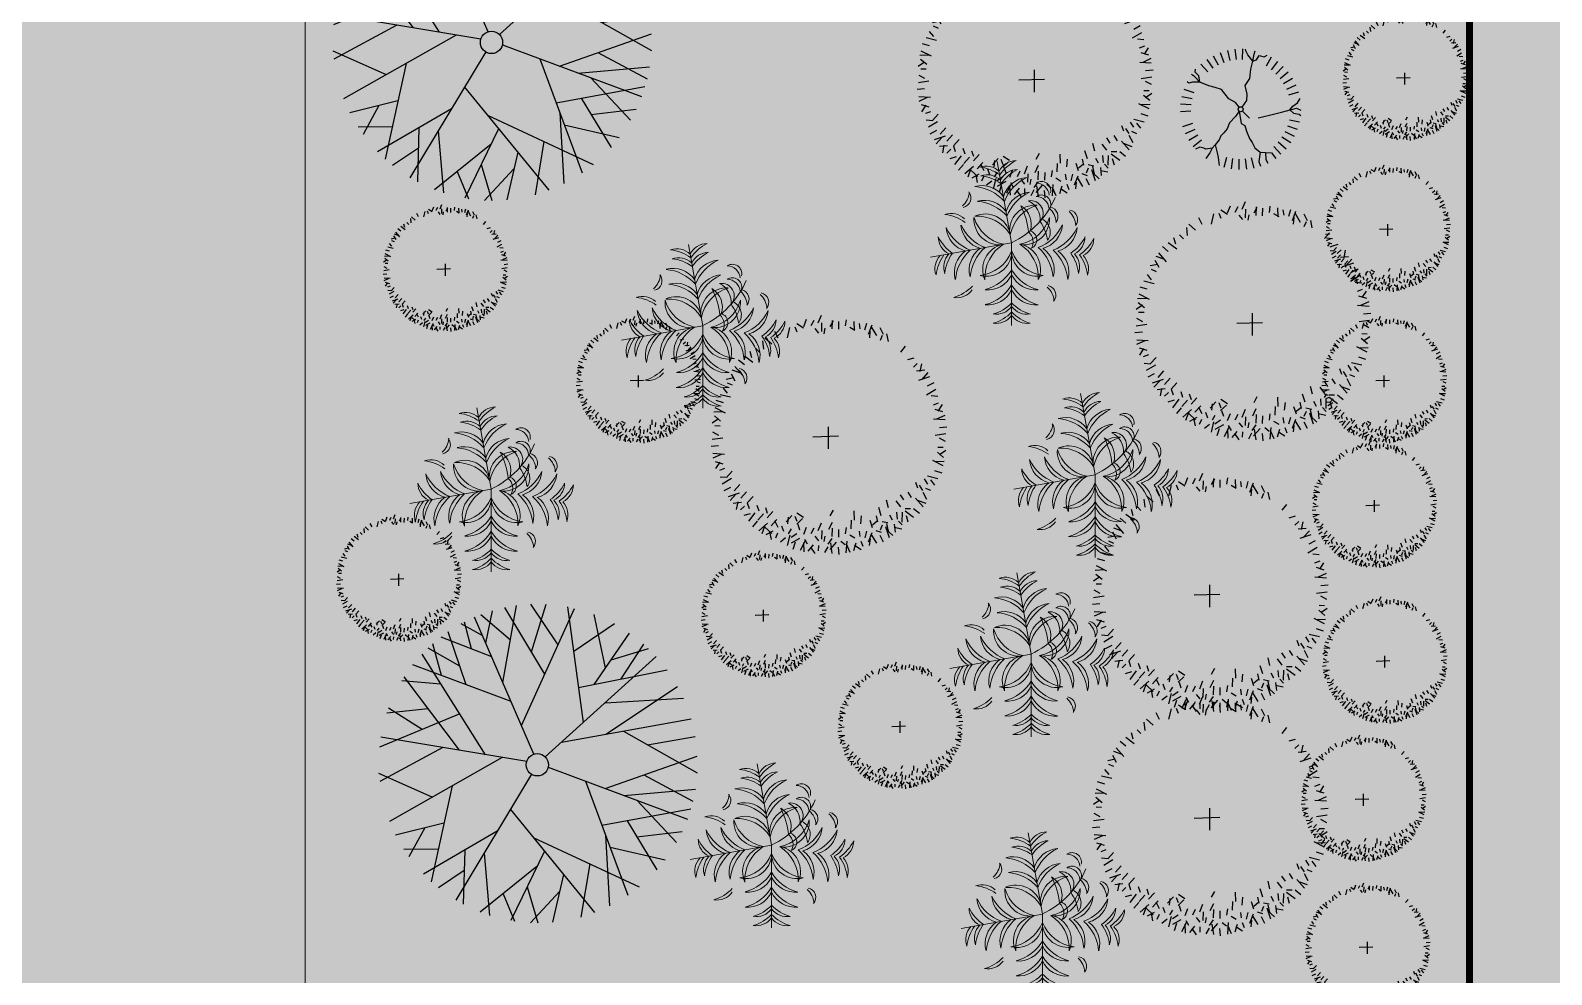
# Model space of a CAD drawing. Header units: millimetres. Extents: x 216896 to 446004, y 63591 to 243769.
# Drawn here: x 302514 to 313387, y 179824 to 186574 of the extents above; entities that cross this region are included whole.
import ezdxf

# ---------------------------------------------------------------- set-up
doc = ezdxf.new("R2010")
doc.units = ezdxf.units.MM
for name, color, linetype, true_color in [('green', 7, 'Continuous', 0x45e718), ('hatch', 7, 'Continuous', 0x515350), ('shadov', 7, 'Continuous', 0x2a3c34)]:
    doc.layers.add(name, color=color, linetype=linetype, true_color=true_color)
doc.layers.add('line pedestr', color=7, linetype='Continuous', lineweight=5, true_color=0x1c1c1c)
for name, color, linetype, lineweight in [('Stone', 167, 'Continuous', 0), ('trees 1', 84, 'Continuous', 5), ('wall', 5, 'Continuous', 40)]:
    doc.layers.add(name, color=color, linetype=linetype, lineweight=lineweight)

# ---------------------------------------------------------------- blocks, each defined once
blk = doc.blocks.new('A$C19F01AD3')
at = {"color": 0}
for p, q in [((-0.115, 0.8195), (-0.2202, 0.9202)), ((-0.1988, 0.7618), (-0.1968, 0.9257)), ((-0.0031, 0.0658), (-0.1325, 0.9375)), ((-0.108, 0.7723), (-0.021, 0.9474)), ((0.0363, 0.7514), (-0.0938, 0.9425)), ((-0.071, 0.5232), (0.1249, 0.9402)), ((0.181, 0.5052), (0.0552, 0.9465)), ((0.1385, 0.654), (0.2952, 0.9022)), ((0.301, 0.652), (0.208, 0.9258)), ((-0.2916, 0.6819), (-0.4443, 0.8332)), ((-0.4103, 0.6563), (-0.4126, 0.8497)), ((-0.0951, 0.6858), (-0.3546, 0.876)), ((-0.2838, 0.5658), (-0.306, 0.8946)), ((-0.03, 0.2473), (0.4513, 0.8357)), ((0.3268, 0.1707), (0.4151, 0.8542)), ((-0.0528, 0.4005), (-0.5569, 0.7611)), ((-0.2806, 0.1368), (-0.4886, 0.8076)), ((0.5367, 0.4481), (0.5546, 0.7713)), ((-0.4267, 0.6081), (-0.6446, 0.6871)), ((-0.4229, 0.2018), (-0.6254, 0.7049)), ((0.3812, 0.5917), (0.6555, 0.6877)), ((-0.6028, 0.3777), (-0.7624, 0.5507)), ((0.4472, 0.3719), (0.7276, 0.6108)), ((-0.5373, 0.486), (-0.7796, 0.5255)), ((0.5807, 0.4856), (0.8119, 0.4929)), ((0.6097, 0.3613), (0.7917, 0.5249)), ((-0.365, 0.4089), (-0.8738, 0.3422)), ((-0.0562, 0.0344), (-0.8508, 0.3971)), ((0.0573, 0.0325), (0.8437, 0.4357)), ((0.3536, 0.3779), (0.8849, 0.3435)), ((-0.5139, 0.2433), (-0.9254, 0.1458)), ((-0.6488, -0.0235), (-0.9173, 0.1921)), ((0.4377, 0.069), (0.9199, 0.2325)), ((0.4811, 0.2498), (0.9352, 0.1575)), ((-0.1907, 0.0958), (-0.9302, -0.0968)), ((0.172, 0.0913), (0.9473, 0.0262)), ((-0.5188, 0.0103), (-0.7855, -0.5045)), ((0.542, 0.0602), (0.8997, -0.2902)), ((-0.0477, -0.0455), (-0.672, -0.6476)), ((0.0581, -0.031), (0.7736, -0.5391)), ((0.6596, -0.055), (0.9435, -0.0799)), ((0.2499, -0.1672), (0.3177, -0.8824)), ((-0.6229, -0.1906), (-0.9163, -0.1848)), ((-0.7388, -0.1883), (-0.8739, -0.3298)), ((-0.222, -0.2136), (0.1006, -0.9308)), ((0.3513, -0.2392), (0.9255, -0.1961)), ((0.592, -0.2211), (0.8318, -0.4462)), ((-0.6952, -0.3301), (-0.8913, -0.2802)), ((-0.3305, -0.3182), (-0.818, -0.4501)), ((0.4467, -0.307), (0.8642, -0.3812)), ((0.5127, -0.3538), (0.6746, -0.6569)), ((-0.5445, -0.3761), (-0.6362, -0.6828)), ((-0.4398, -0.4237), (-0.5037, -0.7859)), ((-0.1346, -0.408), (0.3943, -0.8517)), ((0.2761, -0.4442), (0.8082, -0.4868)), ((-0.5789, -0.4913), (-0.7533, -0.5512)), ((-0.0916, -0.5036), (-0.3906, -0.8481)), ((0.282, -0.5056), (0.1962, -0.9162)), ((0.4264, -0.4562), (0.5216, -0.7817)), ((-0.1578, -0.5799), (-0.5512, -0.7532)), ((0.2893, -0.5824), (0.5833, -0.7377)), ((0.4576, -0.5627), (0.7241, -0.6029)), ((-0.393, -0.6835), (-0.3705, -0.8571)), ((-0.2452, -0.6806), (-0.2392, -0.9032)), ((-0.0184, -0.6664), (-0.1536, -0.922)), ((0.1476, -0.6448), (0.0156, -0.9355)), ((-0.0657, -0.756), (-0.2808, -0.8909))]:
    blk.add_line(p, q, dxfattribs=at)
blk.add_circle((0, 0), 0.0659, dxfattribs=at)
blk = doc.blocks.new('plant22')
at = {"layer": 'trees 1'}
for p in [(0.051, 0.588), (-0.588, 0.051), (-0.153, -0.57)]:
    blk.add_line(p, (0, 0), dxfattribs=at)
for centre, radius, start, end in [((-0.071, 0.447), 0.136, 31.29, 94.6243), ((-0.195, 0.298), 0.307, 39.0763, 68.3794), ((0.244, 0.259), 0.307, 101.6207, 130.9237), ((0.148, 0.428), 0.136, 75.3757, 138.7101), ((-0.257, 0.159), 0.316, 26.3712, 70.0366), ((-0.148, 0.268), 0.189, 20.2489, 90.3937), ((-0.201, 0.234), 0.307, 39.0763, 68.3794), ((-0.077, 0.383), 0.136, 31.29, 94.6243), ((0.238, 0.195), 0.307, 101.6207, 130.9237), ((0.142, 0.364), 0.136, 75.3757, 138.7101), ((-0.338, 0.478), 0.148, 296.7894, 340.382), ((-0.264, 0.402), 0.0679, 266.2525, 25.258), ((-0.157, 0.161), 0.189, 20.2489, 90.3937), ((-0.266, 0.052), 0.316, 26.3712, 70.0366), ((0.281, 0.112), 0.316, 99.9635, 143.6288), ((0.192, 0.238), 0.189, 79.6063, 149.7511), ((0.301, 0.304), 0.0673, 332.0578, 107.8533), ((0.254, 0.277), 0.0945, 350.1845, 73.654), ((-0.238, 0.192), 0.189, 169.6063, 239.7511), ((-0.112, 0.281), 0.316, 189.9635, 233.6288), ((-0.397, 0.183), 0.136, 31.29, 94.6243), ((-0.521, 0.034), 0.307, 39.0763, 68.3794), ((-0.039, 0.186), 0.184, 161.3654, 261.5741), ((0.065, 0.254), 0.278, 181.8122, 243.3336), ((-0.177, 0.071), 0.184, 358.426, 98.6346), ((-0.261, -0.02), 0.278, 16.6665, 78.1878), ((-0.116, 0.627), 0.637, 280.4772, 321.6585), ((0.186, 0.039), 0.184, 71.3654, 171.5741), ((0.271, 0.005), 0.316, 99.9635, 143.6288), ((0.183, 0.131), 0.189, 79.6063, 149.7511), ((0.022, 0.132), 0.153, 326.4477, 44.3673), ((-0.354, 0.125), 0.498, 350.4008, 13.1391), ((0.098, 0.148), 0.147, 338.7537, 49.0971), ((0.185, 0.17), 0.0904, 303.8744, 83.9763), ((0.276, 0.211), 0.0673, 332.0578, 107.8533), ((0.229, 0.184), 0.0945, 350.1845, 73.654), ((-0.364, 0.142), 0.136, 165.3757, 228.7101), ((-0.195, 0.238), 0.307, 191.6207, 220.9237), ((-0.131, 0.183), 0.189, 169.6063, 239.7511), ((-0.005, 0.271), 0.316, 189.9635, 233.6288), ((0.254, -0.065), 0.278, 91.8122, 153.3336), ((0.2, 0.087), 0.148, 349.618, 33.2107), ((0.303, 0.115), 0.0679, 304.742, 63.7476), ((0.33, 0.029), 0.148, 349.618, 33.2107), ((0.433, 0.057), 0.0679, 304.742, 63.7476), ((-0.446, -0.071), 0.136, 121.29, 184.6243), ((-0.296, -0.195), 0.307, 129.0763, 158.3794), ((-0.383, -0.077), 0.136, 121.29, 184.6243), ((-0.234, -0.201), 0.307, 129.0763, 158.3794), ((-0.268, -0.148), 0.189, 110.2489, 180.3937), ((-0.159, -0.257), 0.316, 116.3712, 160.0366), ((-0.161, -0.157), 0.189, 110.2489, 180.3937), ((-0.052, -0.266), 0.316, 116.3712, 160.0366), ((-0.071, -0.177), 0.184, 88.426, 188.6346), ((0.02, -0.261), 0.278, 106.6665, 168.1878), ((0.071, 0.252), 0.278, 266.6665, 328.1878), ((0.127, 0.142), 0.184, 248.426, 348.6346), ((0.115, -0.008), 0.0664, 279.2258, 60.1279), ((0.061, -0.009), 0.0921, 315.4398, 33.6694), ((0.14, 0.232), 0.316, 276.3712, 320.0366), ((0.205, 0.093), 0.189, 270.2489, 340.3937), ((-0.04, -0.01), 0.295, 352.5759, 20.8942), ((0.187, 0.03), 0.103, 309.9866, 49.4034), ((-0.239, 0.108), 0.278, 261.8122, 323.3336), ((-0.19, -0.006), 0.184, 241.3654, 341.5741), ((0.162, -0.1), 0.184, 168.426, 268.6346), ((0.261, -0.026), 0.278, 186.6665, 248.1878), ((-0.148, -0.216), 0.278, 341.8122, 43.3336), ((-0.027, -0.188), 0.184, 321.3654, 61.5741), ((-0.088, -0.257), 0.316, 349.9635, 33.6288), ((0.061, -0.217), 0.189, 329.6063, 39.7511), ((0.238, 0.187), 0.316, 276.3712, 320.0366), ((0.302, 0.047), 0.189, 270.2489, 340.3937), ((0.288, 0.109), 0.307, 289.0763, 318.3794), ((0.386, -0.059), 0.136, 281.29, 344.6243), ((-0.268, 0.042), 0.316, 269.9635, 313.6288), ((0.253, -0.098), 0.316, 196.3712, 240.0366), ((0.009, -0.302), 0.316, 349.9635, 33.6288), ((0.158, -0.262), 0.189, 329.6063, 39.7511), ((0.102, -0.291), 0.307, 351.6207, 20.9237), ((0.293, -0.258), 0.136, 325.3757, 28.7101), ((0.346, 0.082), 0.307, 289.0763, 318.3794), ((0.16, -0.318), 0.307, 351.6207, 20.9237), ((0.444, -0.086), 0.136, 281.29, 344.6243), ((-0.509, 0.037), 0.307, 271.6207, 300.9237), ((-0.444, -0.146), 0.136, 245.3757, 308.7101), ((-0.296, -0.062), 0.316, 269.9635, 313.6288), ((-0.231, -0.201), 0.189, 249.6063, 319.7511), ((-0.203, -0.098), 0.189, 249.6063, 319.7511), ((0.099, -0.29), 0.189, 190.2489, 260.3937), ((0.225, -0.202), 0.316, 196.3712, 240.0366), ((0.127, -0.186), 0.189, 190.2489, 260.3937), ((0.351, -0.285), 0.136, 325.3757, 28.7101), ((-0.268, -0.151), 0.307, 271.6207, 300.9237), ((0.157, -0.265), 0.307, 209.0763, 238.3794), ((0.04, -0.452), 0.148, 349.618, 33.2107), ((0.143, -0.424), 0.0679, 304.742, 63.7476), ((-0.285, -0.214), 0.307, 271.6207, 300.9237), ((-0.22, -0.396), 0.136, 245.3757, 308.7101), ((-0.203, -0.333), 0.136, 245.3757, 308.7101), ((-0.008, -0.453), 0.136, 201.29, 264.6243), ((0.14, -0.328), 0.307, 209.0763, 238.3794), ((0.009, -0.39), 0.136, 201.29, 264.6243)]:
    blk.add_arc(centre, radius, start, end, dxfattribs=at)
blk = doc.blocks.new('arbor2')
at = {"color": 0}
for p, q in [((-0.1458, 0.4137), (-0.1508, 0.3835)), ((-0.1338, 0.4234), (-0.1154, 0.3942)), ((-0.0858, 0.4092), (-0.0919, 0.4366)), ((-0.0337, 0.4362), (-0.0532, 0.4009)), ((-0.0109, 0.4122), (-0.0132, 0.4328)), ((-0.0029, 0.4442), (0.0167, 0.4223)), ((0.0347, 0.449), (0.0173, 0.4257)), ((0.0617, 0.4386), (0.0458, 0.4212)), ((0.0573, 0.4078), (0.0663, 0.3875)), ((0.0933, 0.45), (0.0739, 0.4243)), ((0.0879, 0.4222), (0.0785, 0.3914)), ((0.1157, 0.4006), (0.1329, 0.4188)), ((0.1285, 0.4207), (0.1191, 0.3898)), ((0.151, 0.41), (0.1426, 0.3821)), ((0.1799, 0.4095), (0.171, 0.3876)), ((-0.253, 0.3081), (-0.2722, 0.3474)), ((-0.236, 0.3439), (-0.2521, 0.3669)), ((-0.2024, 0.3442), (-0.2274, 0.3757)), ((-0.2012, 0.3625), (-0.2019, 0.3875)), ((-0.168, 0.3753), (-0.178, 0.3935)), ((0.0942, 0.399), (0.085, 0.3801)), ((0.1863, 0.379), (0.2017, 0.363)), ((0.2064, 0.3959), (0.1988, 0.3623)), ((0.224, 0.3833), (0.2218, 0.3625)), ((0.2511, 0.3761), (0.2379, 0.3535)), ((0.2685, 0.3644), (0.2468, 0.3344)), ((0.2644, 0.3606), (0.2755, 0.3218)), ((0.2956, 0.348), (0.3018, 0.3206)), ((-0.3159, 0.3095), (-0.2866, 0.3078)), ((-0.299, 0.2812), (-0.3152, 0.2941)), ((-0.2931, 0.3251), (-0.2862, 0.2953)), ((-0.2858, 0.3386), (-0.2576, 0.3187)), ((0.2563, 0.3441), (0.2475, 0.3207)), ((0.2854, 0.3011), (0.2984, 0.3174)), ((0.3137, 0.3181), (0.3121, 0.2887)), ((-0.3498, 0.2261), (-0.3735, 0.2411)), ((-0.3188, 0.2393), (-0.3541, 0.2588)), ((-0.3248, 0.2566), (-0.335, 0.2794)), ((0.3481, 0.2381), (0.3711, 0.2543)), ((-0.4105, 0.1637), (-0.3827, 0.1734)), ((-0.3954, 0.1869), (-0.3776, 0.162)), ((-0.3938, 0.2022), (-0.3601, 0.1945)), ((-0.3518, 0.1866), (-0.3846, 0.2155)), ((0.3667, 0.2034), (0.3918, 0.2041)), ((0.3796, 0.1701), (0.3978, 0.1802)), ((0.4122, 0.175), (0.3995, 0.1485)), ((-0.3984, 0.1115), (-0.4166, 0.1287)), ((-0.384, 0.1441), (-0.4039, 0.1498)), ((0.3869, 0.1173), (0.4305, 0.1201)), ((0.4179, 0.1479), (0.3878, 0.1529)), ((0.4276, 0.136), (0.3984, 0.1176)), ((-0.4098, 0.0738), (-0.4375, 0.0785)), ((-0.3863, 0.0977), (-0.4263, 0.1023)), ((0.4008, 0.0568), (0.4396, 0.0679)), ((0.4134, 0.0879), (0.4408, 0.0941)), ((-0.442, -0.0071), (-0.4201, 0.0125)), ((-0.4413, 0.0348), (-0.4073, 0.0406)), ((-0.3966, 0.0364), (-0.438, 0.0506)), ((-0.4369, 0.02), (-0.411, 0.0039)), ((0.0385, -0.0091), (-0.056, 0.0132)), ((0.0096, 0.0359), (-0.0121, -0.0451)), ((0.4164, 0.0131), (0.4371, 0.0154)), ((0.4173, 0.0487), (0.4407, 0.0398)), ((0.4484, 0.005), (0.4265, -0.0145)), ((-0.4109, -0.0507), (-0.4343, -0.0419)), ((-0.41, -0.0152), (-0.4307, -0.0174)), ((-0.3846, -0.0322), (-0.4117, -0.0497)), ((0.403, -0.0385), (0.4444, -0.0527)), ((0.4477, -0.0369), (0.4137, -0.0427)), ((0.4433, -0.0221), (0.4174, -0.006)), ((-0.407, -0.09), (-0.4344, -0.0962)), ((-0.3944, -0.0588), (-0.4332, -0.0699)), ((-0.37, -0.0888), (-0.3971, -0.1064)), ((0.3927, -0.0998), (0.4327, -0.1044)), ((0.4048, -0.1136), (0.423, -0.1307)), ((0.4162, -0.0758), (0.4439, -0.0806)), ((-0.3805, -0.1194), (-0.4241, -0.1222)), ((-0.4212, -0.138), (-0.392, -0.1196)), ((-0.4115, -0.15), (-0.3814, -0.155)), ((-0.4058, -0.177), (-0.3931, -0.1506)), ((-0.3732, -0.1722), (-0.3914, -0.1822)), ((-0.3527, -0.1214), (-0.3797, -0.139)), ((-0.333, -0.1453), (-0.3601, -0.1628)), ((-0.3601, -0.1628), (-0.3586, -0.185)), ((0.4018, -0.1889), (0.384, -0.1641)), ((0.4169, -0.1658), (0.3891, -0.1755)), ((0.3904, -0.1461), (0.4103, -0.1519)), ((-0.3603, -0.2054), (-0.3854, -0.2062)), ((-0.342, -0.2066), (-0.3736, -0.2317)), ((-0.3119, -0.2192), (-0.3389, -0.2368)), ((-0.3277, -0.1808), (-0.3262, -0.203)), ((-0.2748, -0.2198), (-0.3019, -0.2374)), ((-0.2987, -0.1979), (-0.2972, -0.22)), ((0.3562, -0.2282), (0.3799, -0.2432)), ((0.3582, -0.1886), (0.391, -0.2176)), ((0.4002, -0.2043), (0.3665, -0.1966)), ((-0.3417, -0.2402), (-0.3647, -0.2564)), ((-0.306, -0.2572), (-0.3453, -0.2765)), ((-0.3365, -0.29), (-0.3165, -0.2618)), ((-0.3194, -0.2693), (-0.301, -0.2985)), ((-0.2687, -0.2525), (-0.2957, -0.27)), ((-0.2713, -0.2835), (-0.2775, -0.2561)), ((-0.2575, -0.2803), (-0.256, -0.3024)), ((-0.2092, -0.2529), (-0.2363, -0.2705)), ((-0.2321, -0.2796), (-0.2232, -0.2562)), ((-0.1741, -0.2747), (-0.2004, -0.2894)), ((-0.1965, -0.2804), (-0.1988, -0.2598)), ((-0.1885, -0.2484), (-0.1689, -0.2704)), ((-0.0699, -0.2921), (-0.0527, -0.2739)), ((0.2068, -0.2831), (0.214, -0.3055)), ((0.2369, -0.2818), (0.2441, -0.3043)), ((0.2749, -0.2523), (0.2764, -0.2744)), ((0.2856, -0.2669), (0.2928, -0.2894)), ((0.3054, -0.2832), (0.3216, -0.2962)), ((0.3091, -0.2484), (0.3163, -0.2709)), ((0.3252, -0.2413), (0.3605, -0.2609)), ((0.3312, -0.2587), (0.3414, -0.2815)), ((-0.3229, -0.2974), (-0.2932, -0.2904)), ((-0.3073, -0.3202), (-0.3057, -0.2908)), ((-0.279, -0.3032), (-0.292, -0.3194)), ((-0.2545, -0.329), (-0.2773, -0.3393)), ((-0.2371, -0.3231), (-0.2566, -0.3583)), ((-0.2259, -0.3012), (-0.241, -0.3157)), ((-0.2039, -0.3443), (-0.2399, -0.3533)), ((-0.2097, -0.3241), (-0.2344, -0.333)), ((-0.1969, -0.2903), (-0.1954, -0.3124)), ((-0.1688, -0.3103), (-0.1862, -0.3335)), ((-0.1418, -0.3206), (-0.1576, -0.3381)), ((-0.1101, -0.3092), (-0.1295, -0.335)), ((-0.1155, -0.337), (-0.1249, -0.3678)), ((-0.0697, -0.3177), (-0.0893, -0.3405)), ((-0.075, -0.3386), (-0.0844, -0.3694)), ((0.0023, -0.3282), (-0.0072, -0.3591)), ((0.0208, -0.2967), (0.0132, -0.3304)), ((0.0432, -0.3224), (0.0325, -0.3505)), ((0.0975, -0.3367), (0.0966, -0.3603)), ((0.1144, -0.3076), (0.1161, -0.3399)), ((0.1508, -0.2882), (0.1504, -0.3182)), ((0.1758, -0.3437), (0.1712, -0.3695)), ((0.1843, -0.3013), (0.1958, -0.328)), ((0.211, -0.3382), (0.2314, -0.3432)), ((0.2594, -0.3102), (0.2786, -0.3495)), ((0.2922, -0.3407), (0.264, -0.3208)), ((0.2995, -0.3272), (0.2926, -0.2974)), ((-0.224, -0.354), (-0.239, -0.3777)), ((-0.1844, -0.356), (-0.2133, -0.3889)), ((-0.2, -0.398), (-0.1924, -0.3643)), ((-0.1873, -0.3518), (-0.1816, -0.372)), ((-0.1847, -0.3996), (-0.1599, -0.3818)), ((-0.1616, -0.4147), (-0.1713, -0.387)), ((-0.1419, -0.3882), (-0.1477, -0.4082)), ((-0.1461, -0.3515), (-0.1371, -0.3717)), ((-0.1093, -0.4026), (-0.1265, -0.4208)), ((-0.1093, -0.3603), (-0.1184, -0.3791)), ((-0.0862, -0.3763), (-0.1064, -0.3931)), ((-0.0739, -0.3933), (-0.1046, -0.414)), ((-0.0956, -0.3905), (-0.1001, -0.4305)), ((-0.0525, -0.3493), (-0.0609, -0.3771)), ((-0.0557, -0.3947), (-0.0434, -0.4117)), ((-0.0343, -0.4008), (-0.0484, -0.4422)), ((-0.0235, -0.3498), (-0.0325, -0.3716)), ((-0.0171, -0.3802), (-0.0017, -0.3962)), ((0.0205, -0.3759), (0.0184, -0.3968)), ((0.0477, -0.3831), (0.0345, -0.4058)), ((0.0651, -0.3948), (0.0433, -0.4248)), ((0.061, -0.3987), (0.0721, -0.4374)), ((0.0702, -0.3462), (0.0718, -0.3752)), ((0.0753, -0.3657), (0.0981, -0.3554)), ((0.0826, -0.3899), (0.1, -0.4017)), ((0.0998, -0.3915), (0.1128, -0.3753)), ((0.114, -0.3632), (0.1339, -0.3729)), ((0.1216, -0.3847), (0.1243, -0.4284)), ((0.1402, -0.4254), (0.1218, -0.3962)), ((0.1281, -0.3745), (0.1265, -0.4039)), ((0.1479, -0.3462), (0.153, -0.3666)), ((0.1522, -0.4157), (0.1572, -0.3856)), ((0.1792, -0.41), (0.1527, -0.3973)), ((0.1744, -0.3774), (0.1844, -0.3956)), ((0.1962, -0.3488), (0.186, -0.3844)), ((0.2076, -0.3646), (0.2083, -0.3896)), ((0.2088, -0.3463), (0.2338, -0.3778)), ((0.2424, -0.346), (0.2586, -0.3689)), ((-0.0716, -0.4141), (-0.0764, -0.4417)), ((-0.0327, -0.4456), (-0.0385, -0.4115)), ((-0.0179, -0.4412), (-0.0017, -0.4152)), ((0.0093, -0.4463), (-0.0103, -0.4243)), ((0.0173, -0.4143), (0.0196, -0.4349)), ((0.0529, -0.4151), (0.044, -0.4385)), ((0.0922, -0.4112), (0.0983, -0.4386))]:
    blk.add_line(p, q, dxfattribs=at)

msp = doc.modelspace()

# ---------------------------------------------------------------- hatches: boundary and pattern name
at = {"layer": 'hatch'}
h = msp.add_hatch(color=256, dxfattribs=at)
h.dxf.hatch_style = 1
h.paths.add_polyline_path([(312801, 225349), (334247, 225349), (334247, 213300), (335983, 213300), (335983, 198151), (333876, 198151), (333876, 178150), (331285, 178150), (331285, 168225), (309333, 168225), (309333, 178300), (312801, 178300)])
at = {"layer": 'shadov', "ltscale": 0.1}
h = msp.add_hatch(dxfattribs=at)
h.set_pattern_fill('DOTS', color=256, scale=0.001)
h.paths.add_polyline_path([(301407, 217900), (312801, 225349), (312801, 212348), (312876, 207773), (312801, 178300), (309333, 178300), (309333, 168225), (331285, 168225), (319891, 160776), (297939, 160776), (297939, 170851), (301376, 173102)])
at = {"layer": 'Stone', "lineweight": 0}
h = msp.add_hatch(dxfattribs=at)
h.set_pattern_fill('GRAVEL,_O', color=256, scale=75, angle=30)
h.set_pattern_definition([(258.0128, (293194.72, 204320.65), (-4625.72783, -22468.03027), [256.29, -25372.875]), (214.9697, (293141.49, 204069.95), (18844.87948, 13079.78524), [439.804, -43540.5]), (162.5104, (292781.09, 203817.88), (26975.28217, -8622.587), [310.11, -30701.025]), (297.2737, (292375.8, 203033.96), (-17400.22264, 33948.05313), [400.504, -39649.8]), (322.8337, (292559.33, 202677.98), (-19678.92189, 15034.83847), [392.725, -38879.85]), (27.2737, (292872.28, 202440.72), (-33948.05313, -17400.22264), [400.504, -39649.8]), (67.6942, (293228.26, 202624.25), (-11922.14117, -28880.27706), [529.645, -52434.825]), (102.2553, (293429.29, 203114.26), (-9406.53422, 42962.64854), [500.04, -49503.975]), (151.4296, (293323.15, 203602.905), (-25580.71599, 13827.09193), [401.86, -39784.125]), (205.2364, (292970.22, 203795.09), (19100.03914, 8827.72886), [458.785, -22480.425]), (252.3974, (292555.224, 203599.486), (-9319.85496, -29577.53907), [593.31, -58737.6]), (168.8141, (294018.6, 203960.43), (-17263.4326, 3231.1594), [202.504, -20047.95]), (201.4692, (293819.95, 203999.72), (23352.09119, 9082.916), [385.26, -38140.95]), (255, (293461.4, 203858.7), (952.5, -1649.777), [269.41, -2424.67]), (233.1986, (293231.63, 203990), (6343.9114, 8062.0873), [145.08, -14362.95]), (321.8014, (293144.72, 203873.84), (-4507.2814, 3996.8377), [205.174, -10053.6]), (60.9638, (293305.96, 203746.96), (3044.3285, 6157.0563), [333.24, -10774.725]), (191.5651, (293467.7, 204038.3), (4252.057, 255.225), [240.965, -5783.175]), (46.3895, (292187.85, 203321.39), (13640.29899, 14474.33014), [337.566, -33419.1]), (100.3462, (292420.69, 203565.8), (3878.39, -21957.52606), [283.2, -28036.65]), (323.1986, (293277.2, 204368.28), (-8062.0873, 6343.9114), [290.16, -14217.9]), (13.6105, (293509.54, 204194.46), (-19355.2871, -4575.68037), [337.566, -33419.1]), (9.444, (292778.4, 202298.53), (-10153.8999, -1462.9531), [325.526, -15950.775]), (324.7751, (293099.52, 202351.94), (-18726.36788, 13385.065), [272.754, -27002.7]), (96.8014, (294246.2, 202728.02), (-1462.9448, 10153.9281), [290.16, -14217.9]), (47.354, (294211.84, 203016.14), (-17637.12603, -18981.6043), [319.337, -31614.3]), (99.444, (293437.81, 202261.3), (1462.9531, -10153.8999), [162.763, -16113.6]), (131.3099, (294147.2, 202670.87), (-5459.758, 5646.5971), [97.136, -9616.5]), (195.9638, (294083.1, 202743.84), (5901.837, 1207.7265), [392.726, -7461.79]), (216.009, (293705.51, 202635.82), (15545.26184, 11174.7605), [363.95, -36031.05]), (333.6901, (293391.7, 203598.5), (-3554.777, 2347.0533), [274.74, -6593.835]), (23.1572, (293637.97, 203476.71), (29951.25283, 12892.93513), [479.668, -47487]), (90.9454, (294079, 203665.34), (68.3859, -15358.41236), [196.13, -19417.05]), (120, (294075.8, 203861.4), (-2602.28, 697.28), [114.3, -1790.7]), (150.2564, (293643.94, 202666.27), (13266.59623, -7738.451), [264.65, -26200.425]), (78.0128, (293414.16, 202797.57), (4625.72783, 22468.03027), [512.58, -25116.6]), (30, (293520.6, 203299), (697.28, 2602.28), [495.3, -1409.7]), (355.3048, (293949.56, 203546.62), (-23165.256, 2023.46636), [301.207, -29819.475]), (284.0546, (294249.76, 203521.97), (2160.2265, -7551.6317), [277.37, -13591.275]), (237.646, (294317.12, 203252.9), (-21820.77249, -34595.28796), [451.61, -44709.375]), (205.4261, (294075.44, 202871.4), (-22399.61946, -10732.73244), [477.77, -47299.35]), (205.4261, (294075.44, 202871.4), (-22399.61946, -10732.73244), [477.77, -47299.35])])
h.paths.add_polyline_path([(293610, 164642), (302257, 164642), (302257, 179683), (293610, 179683)], flags=16)
h.paths.add_polyline_path([(294257, 184283), (302257, 184283), (302257, 181283), (294257, 181283)], flags=16)
h.paths.add_polyline_path([(294257, 188483), (302257, 188483), (302257, 185483), (294257, 185483)], flags=16)
h.paths.add_polyline_path([(294257, 192683), (302257, 192683), (302257, 189683), (294257, 189683)], flags=16)
edge = h.paths.add_edge_path()
edge.add_line((293607, 153196), (293607, 162642))
edge.add_line((293607, 162642), (302257, 162642))
edge.add_line((302257, 162642), (302257, 153196))
edge.add_line((302257, 153196), (304477, 153196))
edge.add_line((304477, 153196), (304477, 161675))
edge.add_line((304477, 161675), (309320, 161675))
edge.add_line((309320, 161675), (309320, 165847))
edge.add_line((309320, 165847), (304477, 165847))
edge.add_line((304477, 165847), (304477, 194585))
edge.add_line((304477, 194585), (296994, 194585))
edge.add_line((296994, 194585), (295031, 197985))
edge.add_line((295031, 197985), (289835, 194985))
edge.add_line((289835, 194985), (289835, 191274))
edge.add_line((289835, 191274), (291607, 191274))
edge.add_line((291607, 191274), (291607, 175228))
edge.add_line((291607, 175228), (291607, 171222))
edge.add_line((291607, 171222), (291607, 165645))
edge.add_line((291607, 165645), (291607, 161639))
edge.add_line((291607, 161639), (291607, 153196))
edge.add_line((291607, 153196), (293607, 153195))

# ---------------------------------------------------------------- linework, layer by layer
at = {"layer": 'green'}
for p, q in [((310922, 186366), (310965, 186304)), ((310968, 186393), (311004, 186327)), ((311018, 186415), (311045, 186345)), ((311070, 186430), (311088, 186358)), ((311123, 186439), (311132, 186365)), ((311177, 186441), (311176, 186366)), ((311201, 186427), (311200, 186440)), ((311216, 186398), (311201, 186427)), ((311252, 186353), (311216, 186398)), ((311252, 186353), (311261, 186404)), ((311252, 186353), (311279, 186364)), ((311261, 186404), (311269, 186428)), ((311279, 186364), (311297, 186395)), ((311297, 186395), (311334, 186386)), ((311334, 186386), (311355, 186397)), ((311383, 186382), (311347, 186317)), ((310836, 186245), (310814, 186259)), ((310840, 186276), (310843, 186297)), ((310865, 186249), (310840, 186276)), ((310879, 186332), (310930, 186277)), ((311230, 186229), (311237, 186296)), ((311237, 186296), (311252, 186353)), ((311428, 186352), (311384, 186292)), ((311469, 186316), (311417, 186262)), ((311505, 186275), (311447, 186228)), ((310759, 186154), (310830, 186130)), ((310795, 186197), (310782, 186207)), ((310820, 186204), (310795, 186197)), ((310872, 186204), (310820, 186204)), ((310872, 186204), (310836, 186245)), ((310872, 186204), (310865, 186249)), ((310937, 186177), (310872, 186204)), ((310982, 186166), (310937, 186177)), ((311027, 186152), (310982, 186166)), ((311081, 186085), (311027, 186152)), ((311196, 186179), (311230, 186229)), ((311212, 186118), (311196, 186179)), ((311536, 186231), (311472, 186192)), ((311560, 186183), (311492, 186152)), ((310736, 186049), (310811, 186043)), ((310744, 186102), (310818, 186087)), ((311129, 186058), (311081, 186085)), ((311155, 186024), (311129, 186058)), ((311176, 186025), (311210, 186073)), ((311210, 186073), (311212, 186118)), ((311579, 186132), (311507, 186110)), ((311538, 186033), (311570, 186055)), ((311570, 186055), (311590, 186087)), ((310735, 185995), (310809, 185999)), ((311129, 185958), (311084, 185913)), ((311155, 185996), (311129, 185958)), ((311155, 185996), (311169, 185909)), ((311178, 185997), (311228, 185947)), ((311291, 185949), (311370, 185967)), ((311370, 185967), (311457, 185990)), ((311457, 185990), (311565, 186017)), ((311586, 185918), (311513, 185933)), ((311517, 186005), (311538, 186033)), ((311517, 186005), (311543, 185983)), ((311543, 185983), (311583, 185974)), ((311565, 186017), (311596, 186004)), ((311583, 185974), (311594, 185965)), ((310752, 185888), (310823, 185910)), ((310771, 185837), (310839, 185868)), ((310795, 185789), (310859, 185828)), ((311023, 185821), (311012, 185792)), ((311045, 185841), (311023, 185821)), ((311068, 185871), (311045, 185841)), ((311084, 185913), (311068, 185871)), ((311169, 185909), (311194, 185895)), ((311194, 185895), (311207, 185853)), ((311207, 185853), (311228, 185801)), ((311550, 185816), (311483, 185848)), ((311572, 185866), (311501, 185890)), ((310826, 185745), (310884, 185791)), ((310874, 185740), (310843, 185724)), ((310901, 185733), (310874, 185740)), ((310917, 185724), (310901, 185733)), ((310962, 185731), (310917, 185724)), ((310962, 185731), (310944, 185699)), ((310982, 185756), (310962, 185731)), ((311012, 185792), (310982, 185756)), ((310982, 185756), (310996, 185699)), ((311228, 185801), (311248, 185772)), ((311248, 185772), (311266, 185735)), ((311266, 185735), (311304, 185704)), ((311452, 185688), (311401, 185743)), ((311490, 185726), (311433, 185775)), ((311523, 185769), (311460, 185810)), ((310944, 185699), (310915, 185659)), ((310996, 185699), (311003, 185666)), ((311003, 185666), (311012, 185607)), ((311047, 185596), (311066, 185668)), ((311100, 185584), (311110, 185658)), ((311154, 185579), (311155, 185654)), ((311208, 185581), (311199, 185655)), ((311261, 185590), (311243, 185662)), ((311304, 185704), (311295, 185636)), ((311295, 185636), (311307, 185603)), ((311304, 185704), (311343, 185702)), ((311343, 185702), (311385, 185699)), ((311343, 185702), (311345, 185652)), ((311345, 185652), (311360, 185625)), ((311385, 185699), (311416, 185659))]:
    msp.add_line(p, q, dxfattribs=at)
msp.add_circle((311165, 186010), 17.7, dxfattribs=at)
at = {"layer": 'line pedestr'}
msp.add_line((304477, 194585), (304477, 173225), dxfattribs=at)
msp.add_lwpolyline([(293607, 153196), (293607, 162642), (302257, 162642), (302257, 153196), (304477, 153196), (304477, 161675), (309320, 161675), (309320, 165847), (304477, 165847), (304477, 194585), (296994, 194585), (295031, 197985), (289835, 194985), (289835, 191274), (291607, 191274), (291607, 175228), (291607, 171222), (291607, 165645), (291607, 161639), (291607, 153196), (293607, 153195)], dxfattribs=at)
at = {"layer": 'wall', "const_width": 50}
msp.add_lwpolyline([(312801, 225349), (334247, 225349), (334247, 213300), (335983, 213300), (335983, 198151), (333876, 198151), (333876, 178150), (331285, 178150), (331285, 168225), (309333, 168225), (309333, 178300), (312801, 178300), (312801, 225349)], dxfattribs=at)

# ---------------------------------------------------------------- block references
at = {"layer": 'green'}
for name, p, xscale, yscale, zscale, rotation in [('A$C19F01AD3', (305810, 186488), 1210.070298431674, 1210.070298431674, 1210.070298431674, 14.99999999998812), ('arbor2', (309689, 186221), 1889.019404625307, 1889.019404625307, 1889.019404625307, 14.99999999998728), ('arbor2', (312337, 186234), 999.9999999999999, 999.9999999999999, 999.9999999999999, 14.99999999998733), ('plant22', (309528, 185055), 1000, 1000, 1000, 14.99999999998732), ('arbor2', (312214, 185152), 999.9999999999999, 999.9999999999999, 999.9999999999999, 14.99999999998733), ('arbor2', (311246, 184482), 1889.019404625307, 1889.019404625307, 1889.019404625307, 14.99999999998728), ('arbor2', (305478, 184867), 1000, 1000, 1000, 14.99999999998732), ('plant22', (307320, 184463), 1000, 1000, 1000, 14.99999999998732), ('arbor2', (306858, 184070), 1000, 1000, 1000, 14.99999999998732), ('arbor2', (308216, 183670), 1889.019404625307, 1889.019404625307, 1889.019404625307, 14.99999999998728), ('arbor2', (312189, 184070), 1000, 1000, 1000, 14.99999999998732), ('plant22', (310124, 183397), 1000, 1000, 1000, 14.99999999998732), ('plant22', (305808, 183294), 1000, 1000, 1000, 14.99999999998732), ('arbor2', (312118, 183178), 1000, 1000, 1000, 14.99999999998732), ('arbor2', (310942, 182540), 1889.019404625307, 1889.019404625307, 1889.019404625307, 14.99999999998728), ('arbor2', (305145, 182651), 1000, 1000, 1000, 14.99999999998732), ('arbor2', (307752, 182394), 1000, 1000, 1000, 14.99999999998732), ('plant22', (309668, 182115), 999.9999999999999, 999.9999999999999, 999.9999999999999, 14.99999999998733), ('A$C19F01AD3', (306138, 181324), 1210.070298431674, 1210.070298431674, 1210.070298431674, 14.99999999998812), ('arbor2', (312192, 182065), 999.9999999999999, 999.9999999999999, 999.9999999999999, 14.99999999998733), ('arbor2', (308729, 181598), 1000, 1000, 1000, 14.99999999998732), ('arbor2', (310942, 180944), 1889.019404625307, 1889.019404625307, 1889.019404625307, 14.99999999998728), ('arbor2', (312041, 181078), 999.9999999999999, 999.9999999999999, 999.9999999999999, 14.99999999998733), ('plant22', (307812, 180749), 1000, 1000, 1000, 14.99999999998732), ('plant22', (309748, 180257), 999.9999999999999, 999.9999999999999, 999.9999999999999, 14.99999999998733), ('arbor2', (312069, 180020), 999.9999999999999, 999.9999999999999, 999.9999999999999, 14.99999999998733)]:
    msp.add_blockref(name, p, dxfattribs=dict(at, xscale=xscale, yscale=yscale, zscale=zscale, rotation=rotation))

doc.saveas('drawing.dxf')
